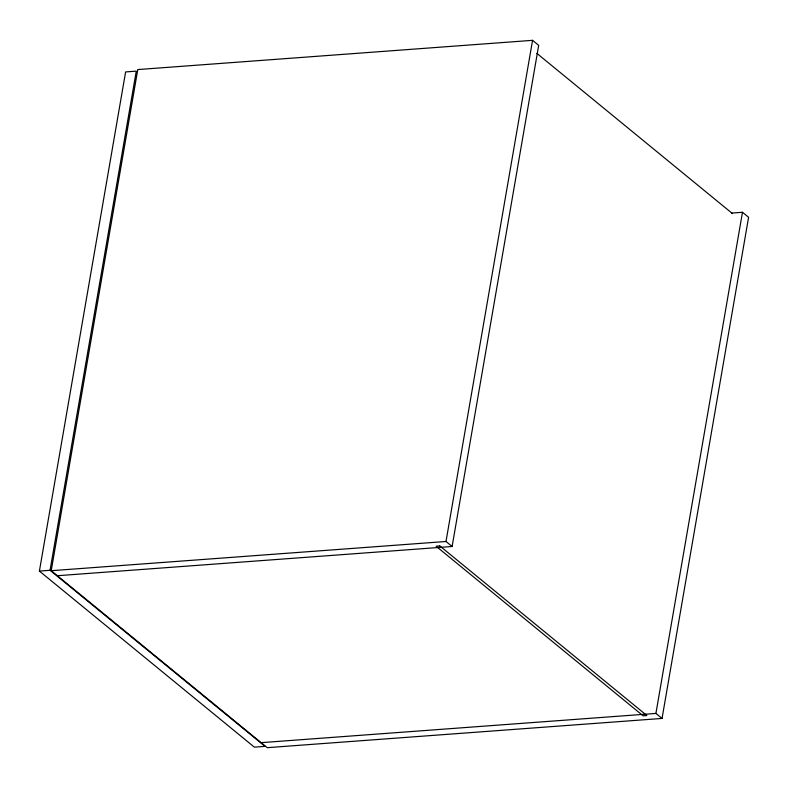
<?xml version="1.0" encoding="UTF-8"?>
<svg xmlns="http://www.w3.org/2000/svg" width="788" height="788" viewBox="0 0 788 788"><rect width="100%" height="100%" fill="white"/><g stroke="black" fill="none" stroke-linecap="round" stroke-linejoin="round"><path stroke-width="1.18" d="M39.4 571.083L125.617 71.935L136.275 71.137L50.048 570.285L265.014 746.364L254.357 747.152L39.4 571.083L50.048 570.285M731.441 213.095L742.483 212.277L748.6 217.291L662.038 718.439L267.26 747.674L51.22 570.709L137.782 69.561L532.56 40.326L538.687 45.34L452.115 546.498L57.337 575.723M452.115 546.498L445.998 541.484L532.56 40.326M662.038 718.439L655.911 713.426L742.483 212.277M51.22 570.709L445.998 541.484M261.133 742.66L655.911 713.426M536.855 53.357L732.495 213.617M439.842 545.956L436.089 546.232L643.126 715.819L646.879 715.543L439.842 545.956"/></g></svg>
